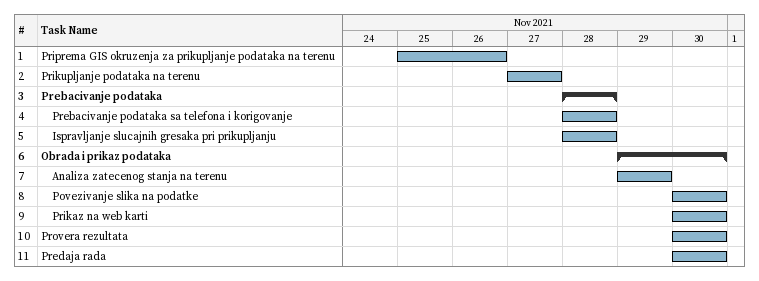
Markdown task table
| ID | Level | Task | Start | Finish |
|---|---|---|---|---|
| 1 | 1 | Priprema GIS okruzenja za prikupljanje podataka na terenu | 2021-11-25 | 2021-11-26 |
| 2 | 1 | Prikupljanje podataka na terenu | 2021-11-27 | 2021-11-27 |
| 3 | 1 | **Prebacivanje podataka** | 2021-11-28 | 2021-11-28 |
| 4 | 2 | Prebacivanje podataka sa telefona i korigovanje | 2021-11-28 | 2021-11-28 |
| 5 | 2 | Ispravljanje slucajnih gresaka pri prikupljanju | 2021-11-28 | 2021-11-28 |
| 6 | 1 | **Obrada i prikaz podataka** | 2021-11-29 | 2021-11-30 |
| 7 | 2 | Analiza zatecenog stanja na terenu | 2021-11-29 | 2021-11-29 |
| 8 | 2 | Povezivanje slika na podatke | 2021-11-30 | 2021-11-30 |
| 9 | 2 | Prikaz na web karti | 2021-11-30 | 2021-11-30 |
| 10 | 1 | Provera rezultata | 2021-11-30 | 2021-11-30 |
| 11 | 1 | Predaja rada | 2021-11-30 | 2021-11-30 |
